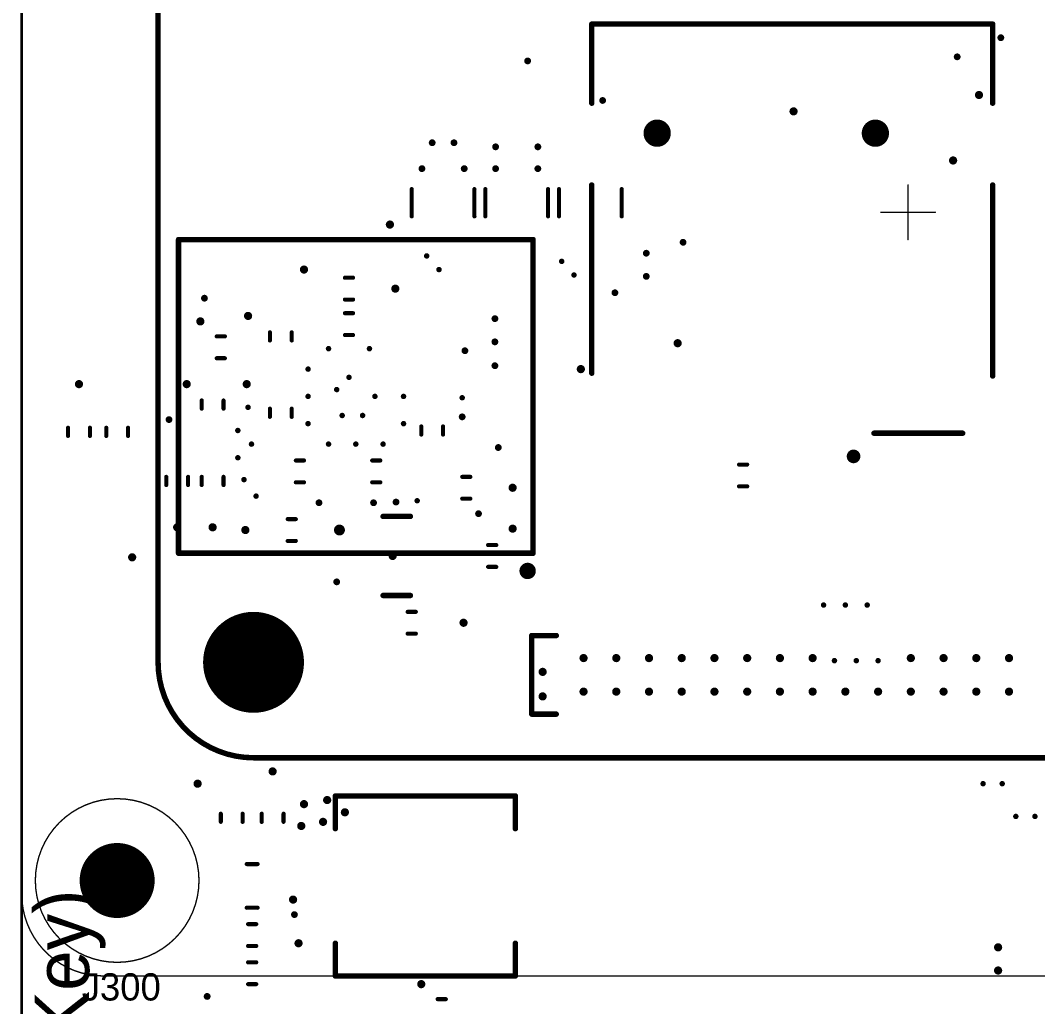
# Model space of a CAD drawing. Extents: x 0 to 113, y -12 to 101.
# Drawn here: x -0.05 to 37.25, y 42.88 to 79.04 of the extents above; entities that cross this region are included whole.
import ezdxf

# ---------------------------------------------------------------- set-up
doc = ezdxf.new("R2010")
doc.units = 0
doc.layers.get('0').update_dxf_attribs({"linetype": 'CONTINUOUS'})
for name, color, linetype in [('BOTTOMOVERLAY', 54, 'CONTINUOUS'), ('MECHANICAL1', 6, 'CONTINUOUS'), ('MECHANICAL14', 56, 'CONTINUOUS'), ('PADHOLELAYER', 156, 'CONTINUOUS'), ('TOPOVERLAY', 2, 'CONTINUOUS'), ('VIAHOLELAYER', 16, 'CONTINUOUS')]:
    doc.layers.add(name, color=color, linetype=linetype)

# ---------------------------------------------------------------- blocks, each defined once
blk = doc.blocks.new('RES_YC124_R_40')
at = {"layer": 'TOPOVERLAY', "const_width": 0.15}
for points in [[(-1.15, 0.5), (-1.15, -0.5)], [(1.15, 0.5), (1.15, -0.5)]]:
    blk.add_lwpolyline(points, dxfattribs=at)
at = {"layer": 'TOPOVERLAY', "const_width": 0.075}
for points in [[(-1.188, 0.5, 1), (-1.112, 0.5, 1)], [(1.112, 0.5, 1), (1.188, 0.5, 1)], [(-1.188, -0.5, 1), (-1.112, -0.5, 1)], [(1.112, -0.5, 1), (1.188, -0.5, 1)]]:
    blk.add_lwpolyline(points, format="xyb", close=True, dxfattribs=at)
blk = doc.blocks.new('ICC_FBGA153_1300X1150X80_P')
at = {"layer": 'BOTTOMOVERLAY'}
for points, const_width in [([(-6.15, 6.4, 1), (-6.45, 6.4, 1)], 0.3), ([(-6.525, 6.4, 1), (-6.375, 6.4, 1)], 0.15), ([(-6.225, 6.4, 1), (-6.075, 6.4, 1)], 0.15), ([(-6.55, 5.75, 1), (-6.45, 5.75, 1)], 0.1), ([(-6.55, 5.75, 1), (-6.45, 5.75, 1)], 0.1), ([(6.45, 5.75, 1), (6.55, 5.75, 1)], 0.1), ([(6.45, 5.75, 1), (6.55, 5.75, 1)], 0.1), ([(-6.55, -5.75, 1), (-6.45, -5.75, 1)], 0.1), ([(-6.55, -5.75, 1), (-6.45, -5.75, 1)], 0.1), ([(6.45, -5.75, 1), (6.55, -5.75, 1)], 0.1), ([(6.45, -5.75, 1), (6.55, -5.75, 1)], 0.1)]:
    blk.add_lwpolyline(points, format="xyb", close=True, dxfattribs=dict(at, const_width=const_width))
at = {"layer": 'BOTTOMOVERLAY', "const_width": 0.2}
for points in [[(-6.5, -5.75), (-6.5, 5.75)], [(6.5, 5.75), (-6.5, 5.75)], [(6.5, 5.75), (6.5, -5.75)], [(6.5, -5.75), (-6.5, -5.75)]]:
    blk.add_lwpolyline(points, dxfattribs=at)
blk = doc.blocks.new('PKG_SOT23_6_70')
at = {"layer": 'TOPOVERLAY', "const_width": 0.2}
for points in [[(-1.45, -0.5), (-1.45, 0.5)], [(1.45, -0.5), (1.45, 0.5)]]:
    blk.add_lwpolyline(points, dxfattribs=at)
at = {"layer": 'TOPOVERLAY'}
for points, const_width in [([(-1.5, 0.5, 1), (-1.4, 0.5, 1)], 0.1), ([(1.4, 0.5, 1), (1.5, 0.5, 1)], 0.1), ([(-1.5, -0.5, 1), (-1.4, -0.5, 1)], 0.1), ([(1.4, -0.5, 1), (1.5, -0.5, 1)], 0.1), ([(-0.85, -2.1, 1), (-1.05, -2.1, 1)], 0.2), ([(-1.1, -2.1, 1), (-1, -2.1, 1)], 0.1), ([(-0.9, -2.1, 1), (-0.8, -2.1, 1)], 0.1)]:
    blk.add_lwpolyline(points, format="xyb", close=True, dxfattribs=dict(at, const_width=const_width))
blk = doc.blocks.new('ICC_SOT_563_P50_R_71')
at = {"layer": 'TOPOVERLAY', "const_width": 0.15}
for points in [[(-0.8, 0.2), (-0.8, -0.2)], [(0.8, 0.2), (0.8, -0.2)]]:
    blk.add_lwpolyline(points, dxfattribs=at)
at = {"layer": 'TOPOVERLAY'}
for points, const_width in [([(-0.838, 0.2, 1), (-0.763, 0.2, 1)], 0.075), ([(0.763, 0.2, 1), (0.838, 0.2, 1)], 0.075), ([(-0.838, -0.2, 1), (-0.763, -0.2, 1)], 0.075), ([(0.763, -0.2, 1), (0.838, -0.2, 1)], 0.075), ([(-0.425, -1.5, 1), (-0.575, -1.5, 1)], 0.15), ([(-0.613, -1.5, 1), (-0.537, -1.5, 1)], 0.075), ([(-0.462, -1.5, 1), (-0.387, -1.5, 1)], 0.075)]:
    blk.add_lwpolyline(points, format="xyb", close=True, dxfattribs=dict(at, const_width=const_width))
blk = doc.blocks.new('RES_0603_R_125')
at = {"layer": 'TOPOVERLAY', "const_width": 0.15}
for points in [[(0.15, 0.4), (-0.15, 0.4)], [(0.15, -0.4), (-0.15, -0.4)]]:
    blk.add_lwpolyline(points, dxfattribs=at)
at = {"layer": 'TOPOVERLAY', "const_width": 0.075}
for points in [[(-0.188, 0.4, 1), (-0.112, 0.4, 1)], [(0.112, 0.4, 1), (0.188, 0.4, 1)], [(-0.188, -0.4, 1), (-0.112, -0.4, 1)], [(0.112, -0.4, 1), (0.188, -0.4, 1)]]:
    blk.add_lwpolyline(points, format="xyb", close=True, dxfattribs=at)
blk = doc.blocks.new('RES_YC124_R_126')
at = {"layer": 'TOPOVERLAY', "const_width": 0.15}
for points in [[(-1.15, 0.5), (-1.15, -0.5)], [(1.15, 0.5), (1.15, -0.5)]]:
    blk.add_lwpolyline(points, dxfattribs=at)
at = {"layer": 'TOPOVERLAY', "const_width": 0.075}
for points in [[(-1.188, 0.5, 1), (-1.112, 0.5, 1)], [(1.112, 0.5, 1), (1.188, 0.5, 1)], [(-1.188, -0.5, 1), (-1.112, -0.5, 1)], [(1.112, -0.5, 1), (1.188, -0.5, 1)]]:
    blk.add_lwpolyline(points, format="xyb", close=True, dxfattribs=at)
blk = doc.blocks.new('RES_YC124_R_B_127')
at = {"layer": 'BOTTOMOVERLAY', "const_width": 0.15}
for points in [[(-1.15, -0.5), (-1.15, 0.5)], [(1.15, -0.5), (1.15, 0.5)]]:
    blk.add_lwpolyline(points, dxfattribs=at)
at = {"layer": 'BOTTOMOVERLAY', "const_width": 0.075}
for points in [[(-1.188, 0.5, 1), (-1.112, 0.5, 1)], [(1.112, 0.5, 1), (1.188, 0.5, 1)], [(-1.188, -0.5, 1), (-1.112, -0.5, 1)], [(1.112, -0.5, 1), (1.188, -0.5, 1)]]:
    blk.add_lwpolyline(points, format="xyb", close=True, dxfattribs=at)
blk = doc.blocks.new('RES_YC124_R_128')
at = {"layer": 'TOPOVERLAY', "const_width": 0.15}
for points in [[(-1.15, 0.5), (-1.15, -0.5)], [(1.15, 0.5), (1.15, -0.5)]]:
    blk.add_lwpolyline(points, dxfattribs=at)
at = {"layer": 'TOPOVERLAY', "const_width": 0.075}
for points in [[(-1.188, 0.5, 1), (-1.112, 0.5, 1)], [(1.112, 0.5, 1), (1.188, 0.5, 1)], [(-1.188, -0.5, 1), (-1.112, -0.5, 1)], [(1.112, -0.5, 1), (1.188, -0.5, 1)]]:
    blk.add_lwpolyline(points, format="xyb", close=True, dxfattribs=at)
blk = doc.blocks.new('IND_WRT_7030_730X660H280_R')
at = {"layer": 'TOPOVERLAY', "const_width": 0.2}
for points in [[(-3.3, 3.3), (-3.3, 2.1)], [(-3.3, 3.3), (3.3, 3.3)], [(3.3, 3.3), (3.3, 2.1)], [(-3.3, -3.3), (-3.3, -2.1)], [(3.3, -3.3), (3.3, -2.1)], [(-3.3, -3.3), (3.3, -3.3)]]:
    blk.add_lwpolyline(points, dxfattribs=at)
at = {"layer": 'TOPOVERLAY', "const_width": 0.1}
for points in [[(-3.35, 3.3, 1), (-3.25, 3.3, 1)], [(-3.35, 3.3, 1), (-3.25, 3.3, 1)], [(3.25, 3.3, 1), (3.35, 3.3, 1)], [(3.25, 3.3, 1), (3.35, 3.3, 1)], [(-3.35, 2.1, 1), (-3.25, 2.1, 1)], [(3.25, 2.1, 1), (3.35, 2.1, 1)], [(-3.35, -2.1, 1), (-3.25, -2.1, 1)], [(3.25, -2.1, 1), (3.35, -2.1, 1)], [(-3.35, -3.3, 1), (-3.25, -3.3, 1)], [(-3.35, -3.3, 1), (-3.25, -3.3, 1)], [(3.25, -3.3, 1), (3.35, -3.3, 1)], [(3.25, -3.3, 1), (3.35, -3.3, 1)]]:
    blk.add_lwpolyline(points, format="xyb", close=True, dxfattribs=at)
blk = doc.blocks.new('CAP_0603_R_152')
at = {"layer": 'TOPOVERLAY', "const_width": 0.15}
for points in [[(-0.15, 0.4), (0.15, 0.4)], [(-0.15, -0.4), (0.15, -0.4)]]:
    blk.add_lwpolyline(points, dxfattribs=at)
at = {"layer": 'TOPOVERLAY', "const_width": 0.075}
for points in [[(-0.188, 0.4, 1), (-0.112, 0.4, 1)], [(0.112, 0.4, 1), (0.188, 0.4, 1)], [(-0.188, -0.4, 1), (-0.112, -0.4, 1)], [(0.112, -0.4, 1), (0.188, -0.4, 1)]]:
    blk.add_lwpolyline(points, format="xyb", close=True, dxfattribs=at)
blk = doc.blocks.new('CAP_0603_R_153')
at = {"layer": 'TOPOVERLAY', "const_width": 0.15}
for points in [[(0.15, 0.4), (-0.15, 0.4)], [(0.15, -0.4), (-0.15, -0.4)]]:
    blk.add_lwpolyline(points, dxfattribs=at)
at = {"layer": 'TOPOVERLAY', "const_width": 0.075}
for points in [[(-0.188, 0.4, 1), (-0.112, 0.4, 1)], [(0.112, 0.4, 1), (0.188, 0.4, 1)], [(-0.188, -0.4, 1), (-0.112, -0.4, 1)], [(0.112, -0.4, 1), (0.188, -0.4, 1)]]:
    blk.add_lwpolyline(points, format="xyb", close=True, dxfattribs=at)
blk = doc.blocks.new('CAP_0603_R_B_163')
at = {"layer": 'BOTTOMOVERLAY', "const_width": 0.15}
for points in [[(-0.15, 0.4), (0.15, 0.4)], [(-0.15, -0.4), (0.15, -0.4)]]:
    blk.add_lwpolyline(points, dxfattribs=at)
at = {"layer": 'BOTTOMOVERLAY', "const_width": 0.075}
for points in [[(-0.188, 0.4, 1), (-0.112, 0.4, 1)], [(0.112, 0.4, 1), (0.188, 0.4, 1)], [(-0.188, -0.4, 1), (-0.112, -0.4, 1)], [(0.112, -0.4, 1), (0.188, -0.4, 1)]]:
    blk.add_lwpolyline(points, format="xyb", close=True, dxfattribs=at)
blk = doc.blocks.new('CAP_0603_R_164')
at = {"layer": 'TOPOVERLAY', "const_width": 0.15}
for points in [[(-0.15, 0.4), (0.15, 0.4)], [(-0.15, -0.4), (0.15, -0.4)]]:
    blk.add_lwpolyline(points, dxfattribs=at)
at = {"layer": 'TOPOVERLAY', "const_width": 0.075}
for points in [[(-0.187, 0.4, 1), (-0.112, 0.4, 1)], [(0.112, 0.4, 1), (0.188, 0.4, 1)], [(-0.187, -0.4, 1), (-0.112, -0.4, 1)], [(0.112, -0.4, 1), (0.188, -0.4, 1)]]:
    blk.add_lwpolyline(points, format="xyb", close=True, dxfattribs=at)
blk = doc.blocks.new('CAP_0603_R_165')
at = {"layer": 'TOPOVERLAY', "const_width": 0.15}
for points in [[(0.15, 0.4), (-0.15, 0.4)], [(0.15, -0.4), (-0.15, -0.4)]]:
    blk.add_lwpolyline(points, dxfattribs=at)
at = {"layer": 'TOPOVERLAY', "const_width": 0.075}
for points in [[(-0.188, 0.4, 1), (-0.112, 0.4, 1)], [(0.112, 0.4, 1), (0.187, 0.4, 1)], [(-0.188, -0.4, 1), (-0.112, -0.4, 1)], [(0.112, -0.4, 1), (0.187, -0.4, 1)]]:
    blk.add_lwpolyline(points, format="xyb", close=True, dxfattribs=at)
blk = doc.blocks.new('CAP_0603_R_168')
at = {"layer": 'TOPOVERLAY', "const_width": 0.15}
for points in [[(0.15, 0.4), (-0.15, 0.4)], [(0.15, -0.4), (-0.15, -0.4)]]:
    blk.add_lwpolyline(points, dxfattribs=at)
at = {"layer": 'TOPOVERLAY', "const_width": 0.075}
for points in [[(-0.187, 0.4, 1), (-0.112, 0.4, 1)], [(0.112, 0.4, 1), (0.187, 0.4, 1)], [(-0.187, -0.4, 1), (-0.112, -0.4, 1)], [(0.112, -0.4, 1), (0.187, -0.4, 1)]]:
    blk.add_lwpolyline(points, format="xyb", close=True, dxfattribs=at)
blk = doc.blocks.new('CAP_0603_R_169')
at = {"layer": 'TOPOVERLAY', "const_width": 0.15}
for points in [[(0.15, 0.4), (-0.15, 0.4)], [(0.15, -0.4), (-0.15, -0.4)]]:
    blk.add_lwpolyline(points, dxfattribs=at)
at = {"layer": 'TOPOVERLAY', "const_width": 0.075}
for points in [[(-0.187, 0.4, 1), (-0.112, 0.4, 1)], [(0.112, 0.4, 1), (0.188, 0.4, 1)], [(-0.187, -0.4, 1), (-0.112, -0.4, 1)], [(0.112, -0.4, 1), (0.188, -0.4, 1)]]:
    blk.add_lwpolyline(points, format="xyb", close=True, dxfattribs=at)
blk = doc.blocks.new('CAP_0603_R_171')
at = {"layer": 'TOPOVERLAY', "const_width": 0.15}
for points in [[(-0.15, 0.4), (0.15, 0.4)], [(-0.15, -0.4), (0.15, -0.4)]]:
    blk.add_lwpolyline(points, dxfattribs=at)
at = {"layer": 'TOPOVERLAY', "const_width": 0.075}
for points in [[(-0.188, 0.4, 1), (-0.112, 0.4, 1)], [(0.112, 0.4, 1), (0.188, 0.4, 1)], [(-0.188, -0.4, 1), (-0.112, -0.4, 1)], [(0.112, -0.4, 1), (0.188, -0.4, 1)]]:
    blk.add_lwpolyline(points, format="xyb", close=True, dxfattribs=at)
blk = doc.blocks.new('RES_0603_R_198')
at = {"layer": 'TOPOVERLAY', "const_width": 0.15}
for points in [[(0.15, 0.4), (-0.15, 0.4)], [(0.15, -0.4), (-0.15, -0.4)]]:
    blk.add_lwpolyline(points, dxfattribs=at)
at = {"layer": 'TOPOVERLAY', "const_width": 0.075}
for points in [[(-0.188, 0.4, 1), (-0.112, 0.4, 1)], [(0.112, 0.4, 1), (0.188, 0.4, 1)], [(-0.188, -0.4, 1), (-0.112, -0.4, 1)], [(0.112, -0.4, 1), (0.188, -0.4, 1)]]:
    blk.add_lwpolyline(points, format="xyb", close=True, dxfattribs=at)
blk = doc.blocks.new('RES_0603_R_199')
at = {"layer": 'TOPOVERLAY', "const_width": 0.15}
for points in [[(-0.15, 0.4), (0.15, 0.4)], [(-0.15, -0.4), (0.15, -0.4)]]:
    blk.add_lwpolyline(points, dxfattribs=at)
at = {"layer": 'TOPOVERLAY', "const_width": 0.075}
for points in [[(-0.188, 0.4, 1), (-0.112, 0.4, 1)], [(0.112, 0.4, 1), (0.188, 0.4, 1)], [(-0.188, -0.4, 1), (-0.112, -0.4, 1)], [(0.112, -0.4, 1), (0.188, -0.4, 1)]]:
    blk.add_lwpolyline(points, format="xyb", close=True, dxfattribs=at)
blk = doc.blocks.new('RES_0603_R_201')
at = {"layer": 'TOPOVERLAY', "const_width": 0.15}
for points in [[(0.15, 0.4), (-0.15, 0.4)], [(0.15, -0.4), (-0.15, -0.4)]]:
    blk.add_lwpolyline(points, dxfattribs=at)
at = {"layer": 'TOPOVERLAY', "const_width": 0.075}
for points in [[(-0.188, 0.4, 1), (-0.112, 0.4, 1)], [(0.112, 0.4, 1), (0.188, 0.4, 1)], [(-0.188, -0.4, 1), (-0.112, -0.4, 1)], [(0.112, -0.4, 1), (0.188, -0.4, 1)]]:
    blk.add_lwpolyline(points, format="xyb", close=True, dxfattribs=at)
blk = doc.blocks.new('RES_0603_R_202')
at = {"layer": 'TOPOVERLAY', "const_width": 0.15}
for points in [[(-0.15, 0.4), (0.15, 0.4)], [(-0.15, -0.4), (0.15, -0.4)]]:
    blk.add_lwpolyline(points, dxfattribs=at)
at = {"layer": 'TOPOVERLAY', "const_width": 0.075}
for points in [[(-0.188, 0.4, 1), (-0.112, 0.4, 1)], [(0.112, 0.4, 1), (0.188, 0.4, 1)], [(-0.188, -0.4, 1), (-0.112, -0.4, 1)], [(0.112, -0.4, 1), (0.188, -0.4, 1)]]:
    blk.add_lwpolyline(points, format="xyb", close=True, dxfattribs=at)
blk = doc.blocks.new('RES_0603_R_206')
at = {"layer": 'TOPOVERLAY', "const_width": 0.15}
for points in [[(0.15, 0.4), (-0.15, 0.4)], [(0.15, -0.4), (-0.15, -0.4)]]:
    blk.add_lwpolyline(points, dxfattribs=at)
at = {"layer": 'TOPOVERLAY', "const_width": 0.075}
for points in [[(-0.188, 0.4, 1), (-0.112, 0.4, 1)], [(0.112, 0.4, 1), (0.187, 0.4, 1)], [(-0.188, -0.4, 1), (-0.112, -0.4, 1)], [(0.112, -0.4, 1), (0.187, -0.4, 1)]]:
    blk.add_lwpolyline(points, format="xyb", close=True, dxfattribs=at)
blk = doc.blocks.new('CAP_0603_R_212')
at = {"layer": 'TOPOVERLAY', "const_width": 0.15}
for points in [[(-0.15, 0.4), (0.15, 0.4)], [(-0.15, -0.4), (0.15, -0.4)]]:
    blk.add_lwpolyline(points, dxfattribs=at)
at = {"layer": 'TOPOVERLAY', "const_width": 0.075}
for points in [[(-0.188, 0.4, 1), (-0.112, 0.4, 1)], [(0.112, 0.4, 1), (0.187, 0.4, 1)], [(-0.188, -0.4, 1), (-0.112, -0.4, 1)], [(0.112, -0.4, 1), (0.187, -0.4, 1)]]:
    blk.add_lwpolyline(points, format="xyb", close=True, dxfattribs=at)
blk = doc.blocks.new('CAP_0603_R_213')
at = {"layer": 'TOPOVERLAY', "const_width": 0.15}
for points in [[(0.15, 0.4), (-0.15, 0.4)], [(0.15, -0.4), (-0.15, -0.4)]]:
    blk.add_lwpolyline(points, dxfattribs=at)
at = {"layer": 'TOPOVERLAY', "const_width": 0.075}
for points in [[(-0.188, 0.4, 1), (-0.112, 0.4, 1)], [(0.112, 0.4, 1), (0.187, 0.4, 1)], [(-0.188, -0.4, 1), (-0.112, -0.4, 1)], [(0.112, -0.4, 1), (0.187, -0.4, 1)]]:
    blk.add_lwpolyline(points, format="xyb", close=True, dxfattribs=at)
blk = doc.blocks.new('CAP_0603_R_214')
at = {"layer": 'TOPOVERLAY', "const_width": 0.15}
for points in [[(0.15, 0.4), (-0.15, 0.4)], [(-0.15, -0.4), (0.15, -0.4)]]:
    blk.add_lwpolyline(points, dxfattribs=at)
at = {"layer": 'TOPOVERLAY', "const_width": 0.075}
for points in [[(-0.188, 0.4, 1), (-0.112, 0.4, 1)], [(0.112, 0.4, 1), (0.188, 0.4, 1)], [(-0.188, -0.4, 1), (-0.112, -0.4, 1)], [(0.112, -0.4, 1), (0.188, -0.4, 1)]]:
    blk.add_lwpolyline(points, format="xyb", close=True, dxfattribs=at)
blk = doc.blocks.new('CAP_0603_R_215')
at = {"layer": 'TOPOVERLAY', "const_width": 0.15}
for points in [[(0.15, 0.4), (-0.15, 0.4)], [(0.15, -0.4), (-0.15, -0.4)]]:
    blk.add_lwpolyline(points, dxfattribs=at)
at = {"layer": 'TOPOVERLAY', "const_width": 0.075}
for points in [[(-0.188, 0.4, 1), (-0.112, 0.4, 1)], [(0.112, 0.4, 1), (0.188, 0.4, 1)], [(-0.188, -0.4, 1), (-0.112, -0.4, 1)], [(0.112, -0.4, 1), (0.188, -0.4, 1)]]:
    blk.add_lwpolyline(points, format="xyb", close=True, dxfattribs=at)
blk = doc.blocks.new('CAP_0603_R_216')
at = {"layer": 'TOPOVERLAY', "const_width": 0.15}
for points in [[(0.15, 0.4), (-0.15, 0.4)], [(0.15, -0.4), (-0.15, -0.4)]]:
    blk.add_lwpolyline(points, dxfattribs=at)
at = {"layer": 'TOPOVERLAY', "const_width": 0.075}
for points in [[(-0.187, 0.4, 1), (-0.112, 0.4, 1)], [(0.112, 0.4, 1), (0.188, 0.4, 1)], [(-0.187, -0.4, 1), (-0.112, -0.4, 1)], [(0.112, -0.4, 1), (0.188, -0.4, 1)]]:
    blk.add_lwpolyline(points, format="xyb", close=True, dxfattribs=at)
blk = doc.blocks.new('CAP_0603_R_217')
at = {"layer": 'TOPOVERLAY', "const_width": 0.15}
for points in [[(0.15, 0.4), (-0.15, 0.4)], [(0.15, -0.4), (-0.15, -0.4)]]:
    blk.add_lwpolyline(points, dxfattribs=at)
at = {"layer": 'TOPOVERLAY', "const_width": 0.075}
for points in [[(-0.188, 0.4, 1), (-0.112, 0.4, 1)], [(0.112, 0.4, 1), (0.188, 0.4, 1)], [(-0.188, -0.4, 1), (-0.112, -0.4, 1)], [(0.112, -0.4, 1), (0.188, -0.4, 1)]]:
    blk.add_lwpolyline(points, format="xyb", close=True, dxfattribs=at)
blk = doc.blocks.new('CAP_0603_R_218')
at = {"layer": 'TOPOVERLAY', "const_width": 0.15}
for points in [[(-0.15, 0.4), (0.15, 0.4)], [(-0.15, -0.4), (0.15, -0.4)]]:
    blk.add_lwpolyline(points, dxfattribs=at)
at = {"layer": 'TOPOVERLAY', "const_width": 0.075}
for points in [[(-0.188, 0.4, 1), (-0.112, 0.4, 1)], [(0.112, 0.4, 1), (0.188, 0.4, 1)], [(-0.188, -0.4, 1), (-0.112, -0.4, 1)], [(0.112, -0.4, 1), (0.188, -0.4, 1)]]:
    blk.add_lwpolyline(points, format="xyb", close=True, dxfattribs=at)
blk = doc.blocks.new('CAP_0603_R_220')
at = {"layer": 'TOPOVERLAY', "const_width": 0.15}
for points in [[(0.15, 0.4), (-0.15, 0.4)], [(0.15, -0.4), (-0.15, -0.4)]]:
    blk.add_lwpolyline(points, dxfattribs=at)
at = {"layer": 'TOPOVERLAY', "const_width": 0.075}
for points in [[(-0.188, 0.4, 1), (-0.112, 0.4, 1)], [(0.112, 0.4, 1), (0.188, 0.4, 1)], [(-0.188, -0.4, 1), (-0.112, -0.4, 1)], [(0.112, -0.4, 1), (0.188, -0.4, 1)]]:
    blk.add_lwpolyline(points, format="xyb", close=True, dxfattribs=at)
blk = doc.blocks.new('CAP_0603_R_221')
at = {"layer": 'TOPOVERLAY', "const_width": 0.15}
for points in [[(0.15, 0.4), (-0.15, 0.4)], [(0.15, -0.4), (-0.15, -0.4)]]:
    blk.add_lwpolyline(points, dxfattribs=at)
at = {"layer": 'TOPOVERLAY', "const_width": 0.075}
for points in [[(-0.188, 0.4, 1), (-0.112, 0.4, 1)], [(0.112, 0.4, 1), (0.188, 0.4, 1)], [(-0.188, -0.4, 1), (-0.112, -0.4, 1)], [(0.112, -0.4, 1), (0.188, -0.4, 1)]]:
    blk.add_lwpolyline(points, format="xyb", close=True, dxfattribs=at)
blk = doc.blocks.new('CON_GCT_MEM2055_R_B_239')
at = {"layer": 'BOTTOMOVERLAY', "const_width": 0.2}
for points in [[(-7.35, 7.5), (7.35, 7.5)], [(-7.35, 4.6), (-7.35, 7.5)], [(7.35, 4.6), (7.35, 7.5)], [(-7.35, -5.3), (-7.35, 1.6)], [(7.35, -5.4), (7.35, 1.6)], [(3, -7.5), (6.25, -7.5)]]:
    blk.add_lwpolyline(points, dxfattribs=at)
at = {"layer": 'BOTTOMOVERLAY'}
for points, const_width in [([(-7.4, 7.5, 1), (-7.3, 7.5, 1)], 0.1), ([(-7.4, 7.5, 1), (-7.3, 7.5, 1)], 0.1), ([(7.3, 7.5, 1), (7.4, 7.5, 1)], 0.1), ([(7.3, 7.5, 1), (7.4, 7.5, 1)], 0.1), ([(-7.4, 4.6, 1), (-7.3, 4.6, 1)], 0.1), ([(7.3, 4.6, 1), (7.4, 4.6, 1)], 0.1), ([(-7.4, 1.6, 1), (-7.3, 1.6, 1)], 0.1), ([(7.3, 1.6, 1), (7.4, 1.6, 1)], 0.1), ([(-7.4, -5.3, 1), (-7.3, -5.3, 1)], 0.1), ([(7.3, -5.4, 1), (7.4, -5.4, 1)], 0.1), ([(2.95, -7.5, 1), (3.05, -7.5, 1)], 0.1), ([(6.2, -7.5, 1), (6.3, -7.5, 1)], 0.1), ([(2.375, -8.35, 1), (2.125, -8.35, 1)], 0.25), ([(2.063, -8.35, 1), (2.187, -8.35, 1)], 0.125), ([(2.313, -8.35, 1), (2.438, -8.35, 1)], 0.125)]:
    blk.add_lwpolyline(points, format="xyb", close=True, dxfattribs=dict(at, const_width=const_width))
at = {"layer": 'PADHOLELAYER', "const_width": 0.5}
for points in [[(-5.2, 3.5, 1), (-4.7, 3.5, 1)], [(2.8, 3.5, 1), (3.3, 3.5, 1)]]:
    blk.add_lwpolyline(points, format="xyb", close=True, dxfattribs=at)
blk = doc.blocks.new('PCB_MH_H270_C600_258')
at = {"layer": 'PADHOLELAYER', "const_width": 1.35}
blk.add_lwpolyline([(-0.675, 0, 1), (0.675, 0, 1)], format="xyb", close=True, dxfattribs=at)
blk = doc.blocks.new('MOD_RPI_CM4_P40_C150_A2_27')
at = {"layer": 'TOPOVERLAY', "const_width": 0.2}
blk.add_lwpolyline([(-20, 24, -0.414214), (-16.5, 27.5)], format="xyb", dxfattribs=at)
for points in [[(16.5, 27.5), (-16.5, 27.5)], [(-20, 24), (-20, -24)], [(-18.4, 13.8), (-15.52, 13.8)], [(-18.4, 13.8), (-18.4, 12.9)], [(-15.52, 13.8), (-15.52, 12.9)]]:
    blk.add_lwpolyline(points, dxfattribs=at)
at = {"layer": 'TOPOVERLAY', "const_width": 0.1}
for points in [[(-16.55, 27.5, 1), (-16.45, 27.5, 1)], [(-16.55, 27.5, 1), (-16.45, 27.5, 1)], [(-20.05, 24, 1), (-19.95, 24, 1)], [(-20.05, 24, 1), (-19.95, 24, 1)], [(-18.45, 13.8, 1), (-18.35, 13.8, 1)], [(-18.45, 13.8, 1), (-18.35, 13.8, 1)], [(-15.57, 13.8, 1), (-15.47, 13.8, 1)], [(-15.57, 13.8, 1), (-15.47, 13.8, 1)], [(-18.45, 12.9, 1), (-18.35, 12.9, 1)], [(-15.57, 12.9, 1), (-15.47, 12.9, 1)]]:
    blk.add_lwpolyline(points, format="xyb", close=True, dxfattribs=at)
blk = doc.blocks.new('PCB_WRT_9774015151_280')
at = {"layer": 'PADHOLELAYER', "const_width": 1.85}
blk.add_lwpolyline([(-0.925, 0, 1), (0.925, 0, 1)], format="xyb", close=True, dxfattribs=at)

msp = doc.modelspace()

# ---------------------------------------------------------------- linework, layer by layer
at = {"layer": 'MECHANICAL1', "const_width": 0.1}
msp.add_lwpolyline([(0, 97), (0, 3)], dxfattribs=at)
at = {"layer": 'MECHANICAL14', "const_width": 0.05}
for points in [[(0, 47), (0, 97)], [(32.5, 72), (32.5, 73)], [(31.5, 72), (32.5, 72)], [(32.5, 71), (32.5, 72)], [(32.5, 72), (33.5, 72)], [(3.5, 47.5), (3.5, 48)], [(3, 47.5), (3.5, 47.5)], [(3.5, 47), (3.5, 47.5)], [(3.5, 47.5), (4, 47.5)], [(3, 44), (82, 44)]]:
    msp.add_lwpolyline(points, dxfattribs=at)
at = {"layer": 'MECHANICAL14'}
for points, const_width in [([(32.488, 73, 1), (32.513, 73, 1)], 0.025), ([(31.488, 72, 1), (31.512, 72, 1)], 0.025), ([(32.488, 72, 1), (32.513, 72, 1)], 0.025), ([(32.488, 72, 1), (32.513, 72, 1)], 0.025), ([(32.488, 72, 1), (32.513, 72, 1)], 0.025), ([(32.488, 72, 1), (32.513, 72, 1)], 0.025), ([(33.488, 72, 1), (33.513, 72, 1)], 0.025), ([(32.488, 71, 1), (32.513, 71, 1)], 0.025), ([(6.5, 47.5, 1), (0.5, 47.5, 1)], 0.05), ([(4.85, 47.5, 1), (2.15, 47.5, 1)], 0.05), ([(3.488, 48, 1), (3.512, 48, 1)], 0.025), ([(0.488, 47.5, 1), (0.513, 47.5, 1)], 0.025), ([(2.138, 47.5, 1), (2.163, 47.5, 1)], 0.025), ([(2.987, 47.5, 1), (3.012, 47.5, 1)], 0.025), ([(3.488, 47.5, 1), (3.512, 47.5, 1)], 0.025), ([(3.488, 47.5, 1), (3.512, 47.5, 1)], 0.025), ([(3.488, 47.5, 1), (3.512, 47.5, 1)], 0.025), ([(3.488, 47.5, 1), (3.512, 47.5, 1)], 0.025), ([(3.988, 47.5, 1), (4.012, 47.5, 1)], 0.025), ([(4.838, 47.5, 1), (4.862, 47.5, 1)], 0.025), ([(6.488, 47.5, 1), (6.512, 47.5, 1)], 0.025), ([(-0.012, 47, 1), (0.012, 47, 1)], 0.025), ([(-0.012, 47, 1), (0.012, 47, 1)], 0.025), ([(3.488, 47, 1), (3.512, 47, 1)], 0.025), ([(2.987, 44, 1), (3.012, 44, 1)], 0.025), ([(2.987, 44, 1), (3.012, 44, 1)], 0.025)]:
    msp.add_lwpolyline(points, format="xyb", close=True, dxfattribs=dict(at, const_width=const_width))
at = {"layer": 'MECHANICAL14', "const_width": 0.05}
msp.add_lwpolyline([(3, 44, -0.414214), (0, 47)], format="xyb", dxfattribs=at)
at = {"layer": 'VIAHOLELAYER'}
for points, const_width in [([(35.838, 78.4, 1), (35.962, 78.4, 1)], 0.125), ([(18.488, 77.55, 1), (18.613, 77.55, 1)], 0.125), ([(34.238, 77.7, 1), (34.362, 77.7, 1)], 0.125), ([(21.238, 76.1, 1), (21.362, 76.1, 1)], 0.125), ([(35.025, 76.3, 1), (35.175, 76.3, 1)], 0.15), ([(28.225, 75.7, 1), (28.375, 75.7, 1)], 0.15), ([(14.988, 74.55, 1), (15.112, 74.55, 1)], 0.125), ([(15.787, 74.55, 1), (15.912, 74.55, 1)], 0.125), ([(17.313, 74.4, 1), (17.437, 74.4, 1)], 0.125), ([(18.862, 74.4, 1), (18.987, 74.4, 1)], 0.125), ([(34.075, 73.9, 1), (34.225, 73.9, 1)], 0.15), ([(14.613, 73.6, 1), (14.737, 73.6, 1)], 0.125), ([(16.162, 73.6, 1), (16.287, 73.6, 1)], 0.125), ([(17.313, 73.6, 1), (17.437, 73.6, 1)], 0.125), ([(18.862, 73.6, 1), (18.987, 73.6, 1)], 0.125), ([(13.425, 71.55, 1), (13.575, 71.55, 1)], 0.15), ([(24.188, 70.9, 1), (24.312, 70.9, 1)], 0.125), ([(14.8, 70.4, 1), (14.9, 70.4, 1)], 0.1), ([(22.838, 70.5, 1), (22.962, 70.5, 1)], 0.125), ([(19.75, 70.2, 1), (19.85, 70.2, 1)], 0.1), ([(10.275, 69.9, 1), (10.425, 69.9, 1)], 0.15), ([(15.25, 69.9, 1), (15.35, 69.9, 1)], 0.1), ([(20.2, 69.7, 1), (20.3, 69.7, 1)], 0.1), ([(22.838, 69.65, 1), (22.962, 69.65, 1)], 0.125), ([(13.625, 69.2, 1), (13.775, 69.2, 1)], 0.15), ([(21.688, 69.05, 1), (21.812, 69.05, 1)], 0.125), ([(6.638, 68.85, 1), (6.762, 68.85, 1)], 0.125), ([(8.225, 68.2, 1), (8.375, 68.2, 1)], 0.15), ([(6.475, 68, 1), (6.625, 68, 1)], 0.15), ([(17.287, 68.1, 1), (17.412, 68.1, 1)], 0.125), ([(17.287, 67.25, 1), (17.412, 67.25, 1)], 0.125), ([(23.975, 67.2, 1), (24.125, 67.2, 1)], 0.15), ([(11.2, 67, 1), (11.3, 67, 1)], 0.1), ([(12.7, 67, 1), (12.8, 67, 1)], 0.1), ([(16.188, 66.924, 1), (16.312, 66.924, 1)], 0.125), ([(17.287, 66.375, 1), (17.412, 66.375, 1)], 0.125), ([(20.425, 66.25, 1), (20.575, 66.25, 1)], 0.15), ([(10.45, 66.25, 1), (10.55, 66.25, 1)], 0.1), ([(11.95, 65.95, 1), (12.05, 65.95, 1)], 0.1), ([(2.025, 65.7, 1), (2.175, 65.7, 1)], 0.15), ([(5.975, 65.7, 1), (6.125, 65.7, 1)], 0.15), ([(8.175, 65.7, 1), (8.325, 65.7, 1)], 0.15), ([(10.45, 65.25, 1), (10.55, 65.25, 1)], 0.1), ([(11.5, 65.5, 1), (11.6, 65.5, 1)], 0.1), ([(12.9, 65.25, 1), (13, 65.25, 1)], 0.1), ([(13.95, 65.25, 1), (14.05, 65.25, 1)], 0.1), ([(16.1, 65.2, 1), (16.2, 65.2, 1)], 0.1), ([(8.25, 64.85, 1), (8.35, 64.85, 1)], 0.1), ([(11.7, 64.55, 1), (11.8, 64.55, 1)], 0.1), ([(12.45, 64.55, 1), (12.55, 64.55, 1)], 0.1), ([(16.088, 64.5, 1), (16.212, 64.5, 1)], 0.125), ([(5.338, 64.4, 1), (5.462, 64.4, 1)], 0.125), ([(10.45, 64.25, 1), (10.55, 64.25, 1)], 0.1), ([(13.95, 64.25, 1), (14.05, 64.25, 1)], 0.1), ([(7.875, 64, 1), (7.975, 64, 1)], 0.1), ([(8.375, 63.5, 1), (8.475, 63.5, 1)], 0.1), ([(11.2, 63.5, 1), (11.3, 63.5, 1)], 0.1), ([(12.2, 63.5, 1), (12.3, 63.5, 1)], 0.1), ([(13.2, 63.5, 1), (13.3, 63.5, 1)], 0.1), ([(17.412, 63.375, 1), (17.537, 63.375, 1)], 0.125), ([(7.875, 63, 1), (7.975, 63, 1)], 0.1), ([(8.1, 62.2, 1), (8.2, 62.2, 1)], 0.1), ([(17.925, 61.9, 1), (18.075, 61.9, 1)], 0.15), ([(8.543, 61.593, 1), (8.643, 61.593, 1)], 0.1), ([(10.837, 61.35, 1), (10.962, 61.35, 1)], 0.125), ([(12.838, 61.35, 1), (12.962, 61.35, 1)], 0.125), ([(13.662, 61.375, 1), (13.787, 61.375, 1)], 0.125), ([(14.45, 61.425, 1), (14.55, 61.425, 1)], 0.1), ([(16.688, 60.95, 1), (16.812, 60.95, 1)], 0.125), ([(5.625, 60.45, 1), (5.775, 60.45, 1)], 0.15), ([(6.925, 60.45, 1), (7.075, 60.45, 1)], 0.15), ([(8.125, 60.35, 1), (8.275, 60.35, 1)], 0.15), ([(17.925, 60.4, 1), (18.075, 60.4, 1)], 0.15), ([(3.975, 59.35, 1), (4.125, 59.35, 1)], 0.15), ([(13.525, 59.4, 1), (13.675, 59.4, 1)], 0.15), ([(11.488, 58.45, 1), (11.612, 58.45, 1)], 0.125), ([(29.35, 57.6, 1), (29.45, 57.6, 1)], 0.1), ([(30.15, 57.6, 1), (30.25, 57.6, 1)], 0.1), ([(30.95, 57.6, 1), (31.05, 57.6, 1)], 0.1), ([(16.125, 56.95, 1), (16.275, 56.95, 1)], 0.15), ([(20.525, 55.655, 1), (20.675, 55.655, 1)], 0.15), ([(21.725, 55.655, 1), (21.875, 55.655, 1)], 0.15), ([(22.925, 55.655, 1), (23.075, 55.655, 1)], 0.15), ([(24.125, 55.655, 1), (24.275, 55.655, 1)], 0.15), ([(25.325, 55.655, 1), (25.475, 55.655, 1)], 0.15), ([(26.525, 55.655, 1), (26.675, 55.655, 1)], 0.15), ([(27.725, 55.655, 1), (27.875, 55.655, 1)], 0.15), ([(28.925, 55.655, 1), (29.075, 55.655, 1)], 0.15), ([(29.75, 55.56, 1), (29.85, 55.56, 1)], 0.1), ([(30.55, 55.56, 1), (30.65, 55.56, 1)], 0.1), ([(31.35, 55.56, 1), (31.45, 55.56, 1)], 0.1), ([(32.525, 55.655, 1), (32.675, 55.655, 1)], 0.15), ([(33.725, 55.655, 1), (33.875, 55.655, 1)], 0.15), ([(34.925, 55.655, 1), (35.075, 55.655, 1)], 0.15), ([(36.125, 55.655, 1), (36.275, 55.655, 1)], 0.15), ([(19.025, 55.15, 1), (19.175, 55.15, 1)], 0.15), ([(20.525, 54.425, 1), (20.675, 54.425, 1)], 0.15), ([(21.725, 54.425, 1), (21.875, 54.425, 1)], 0.15), ([(22.925, 54.425, 1), (23.075, 54.425, 1)], 0.15), ([(24.125, 54.425, 1), (24.275, 54.425, 1)], 0.15), ([(25.325, 54.425, 1), (25.475, 54.425, 1)], 0.15), ([(26.525, 54.425, 1), (26.675, 54.425, 1)], 0.15), ([(27.725, 54.425, 1), (27.875, 54.425, 1)], 0.15), ([(28.925, 54.425, 1), (29.075, 54.425, 1)], 0.15), ([(30.125, 54.425, 1), (30.275, 54.425, 1)], 0.15), ([(31.325, 54.425, 1), (31.475, 54.425, 1)], 0.15), ([(32.525, 54.425, 1), (32.675, 54.425, 1)], 0.15), ([(33.725, 54.425, 1), (33.875, 54.425, 1)], 0.15), ([(34.925, 54.425, 1), (35.075, 54.425, 1)], 0.15), ([(36.125, 54.425, 1), (36.275, 54.425, 1)], 0.15), ([(19.025, 54.25, 1), (19.175, 54.25, 1)], 0.15), ([(9.125, 51.5, 1), (9.275, 51.5, 1)], 0.15), ([(6.375, 51.05, 1), (6.525, 51.05, 1)], 0.15), ([(35.2, 51.05, 1), (35.3, 51.05, 1)], 0.1), ([(35.9, 51.05, 1), (36, 51.05, 1)], 0.1), ([(10.275, 50.3, 1), (10.425, 50.3, 1)], 0.15), ([(11.125, 50.45, 1), (11.275, 50.45, 1)], 0.15), ([(11.775, 50, 1), (11.925, 50, 1)], 0.15), ([(10.175, 49.5, 1), (10.325, 49.5, 1)], 0.15), ([(10.975, 49.65, 1), (11.125, 49.65, 1)], 0.15), ([(36.4, 49.85, 1), (36.5, 49.85, 1)], 0.1), ([(37.1, 49.85, 1), (37.2, 49.85, 1)], 0.1), ([(9.938, 46.25, 1), (10.062, 46.25, 1)], 0.125), ([(10.075, 45.2, 1), (10.225, 45.2, 1)], 0.15), ([(35.725, 45.05, 1), (35.875, 45.05, 1)], 0.15), ([(35.725, 44.2, 1), (35.875, 44.2, 1)], 0.15), ([(14.575, 43.7, 1), (14.725, 43.7, 1)], 0.15), ([(6.737, 43.25, 1), (6.862, 43.25, 1)], 0.125)]:
    msp.add_lwpolyline(points, format="xyb", close=True, dxfattribs=dict(at, const_width=const_width))

# ---------------------------------------------------------------- block references
for name, p, rotation in [('MOD_RPI_CM4_P40_C150_A2_27', (32.5, 72), 90), ('CON_GCT_MEM2055_R_B_239', (28.25, 71.4), 360), ('RES_YC124_R_B_127', (15.45, 72.35), 360), ('RES_YC124_R_128', (15.45, 72.35), 180), ('RES_YC124_R_40', (18.15, 72.35), 180), ('RES_YC124_R_126', (20.85, 72.35), 180), ('ICC_FBGA153_1300X1150X80_P', (12.25, 65.25), 180), ('CAP_0603_R_153', (12, 69.2), 180), ('CAP_0603_R_221', (12, 67.9), 180), ('CAP_0603_R_218', (7.3, 67.05), 360), ('CAP_0603_R_216', (9.5, 67.45), 270), ('CAP_0603_R_215', (7, 64.95), 270), ('CAP_0603_R_220', (9.5, 64.65), 270), ('RES_0603_R_206', (2.1, 63.95), 270), ('RES_0603_R_199', (3.5, 63.95), 90), ('CAP_0603_R_212', (15.05, 64), 90), ('CAP_0603_R_213', (10.2, 62.5), 180), ('CAP_0603_R_217', (13, 62.5), 180), ('CAP_0603_R_B_163', (26.45, 62.35), 360), ('CAP_0603_R_152', (5.7, 62.15), 90), ('CAP_0603_R_214', (7, 62.15), 90), ('CAP_0603_R_165', (16.3, 61.9), 180), ('CAP_0603_R_164', (9.9, 60.35), 360), ('PKG_SOT23_6_70', (13.75, 59.4), 270), ('RES_0603_R_198', (17.25, 59.4), 180), ('PCB_WRT_9774015151_280', (8.5, 55.5), 180), ('RES_0603_R_125', (14.3, 56.95), 180), ('IND_WRT_7030_730X660H280_R', (14.8, 47.3), 360), ('CAP_0603_R_168', (7.7, 49.8), 270), ('CAP_0603_R_169', (9.2, 49.8), 270), ('PCB_MH_H270_C600_258', (3.5, 47.5), 90), ('ICC_SOT_563_P50_R_71', (8.45, 47.3), 90), ('RES_0603_R_201', (8.45, 45.5), 180), ('RES_0603_R_202', (8.45, 44.1), 360), ('CAP_0603_R_171', (15.4, 42.75), 360)]:
    msp.add_blockref(name, p, dxfattribs=dict(rotation=rotation))

# ---------------------------------------------------------------- texts
at = {"layer": 'TOPOVERLAY'}
msp.add_text('PCIe x1 (M.2 M Key)', height=2, rotation=90, dxfattribs=at).set_placement((2.472, 22.35))
msp.add_text('J300', height=1, dxfattribs=at).set_placement((2.2, 43.1))

doc.saveas('drawing.dxf')
